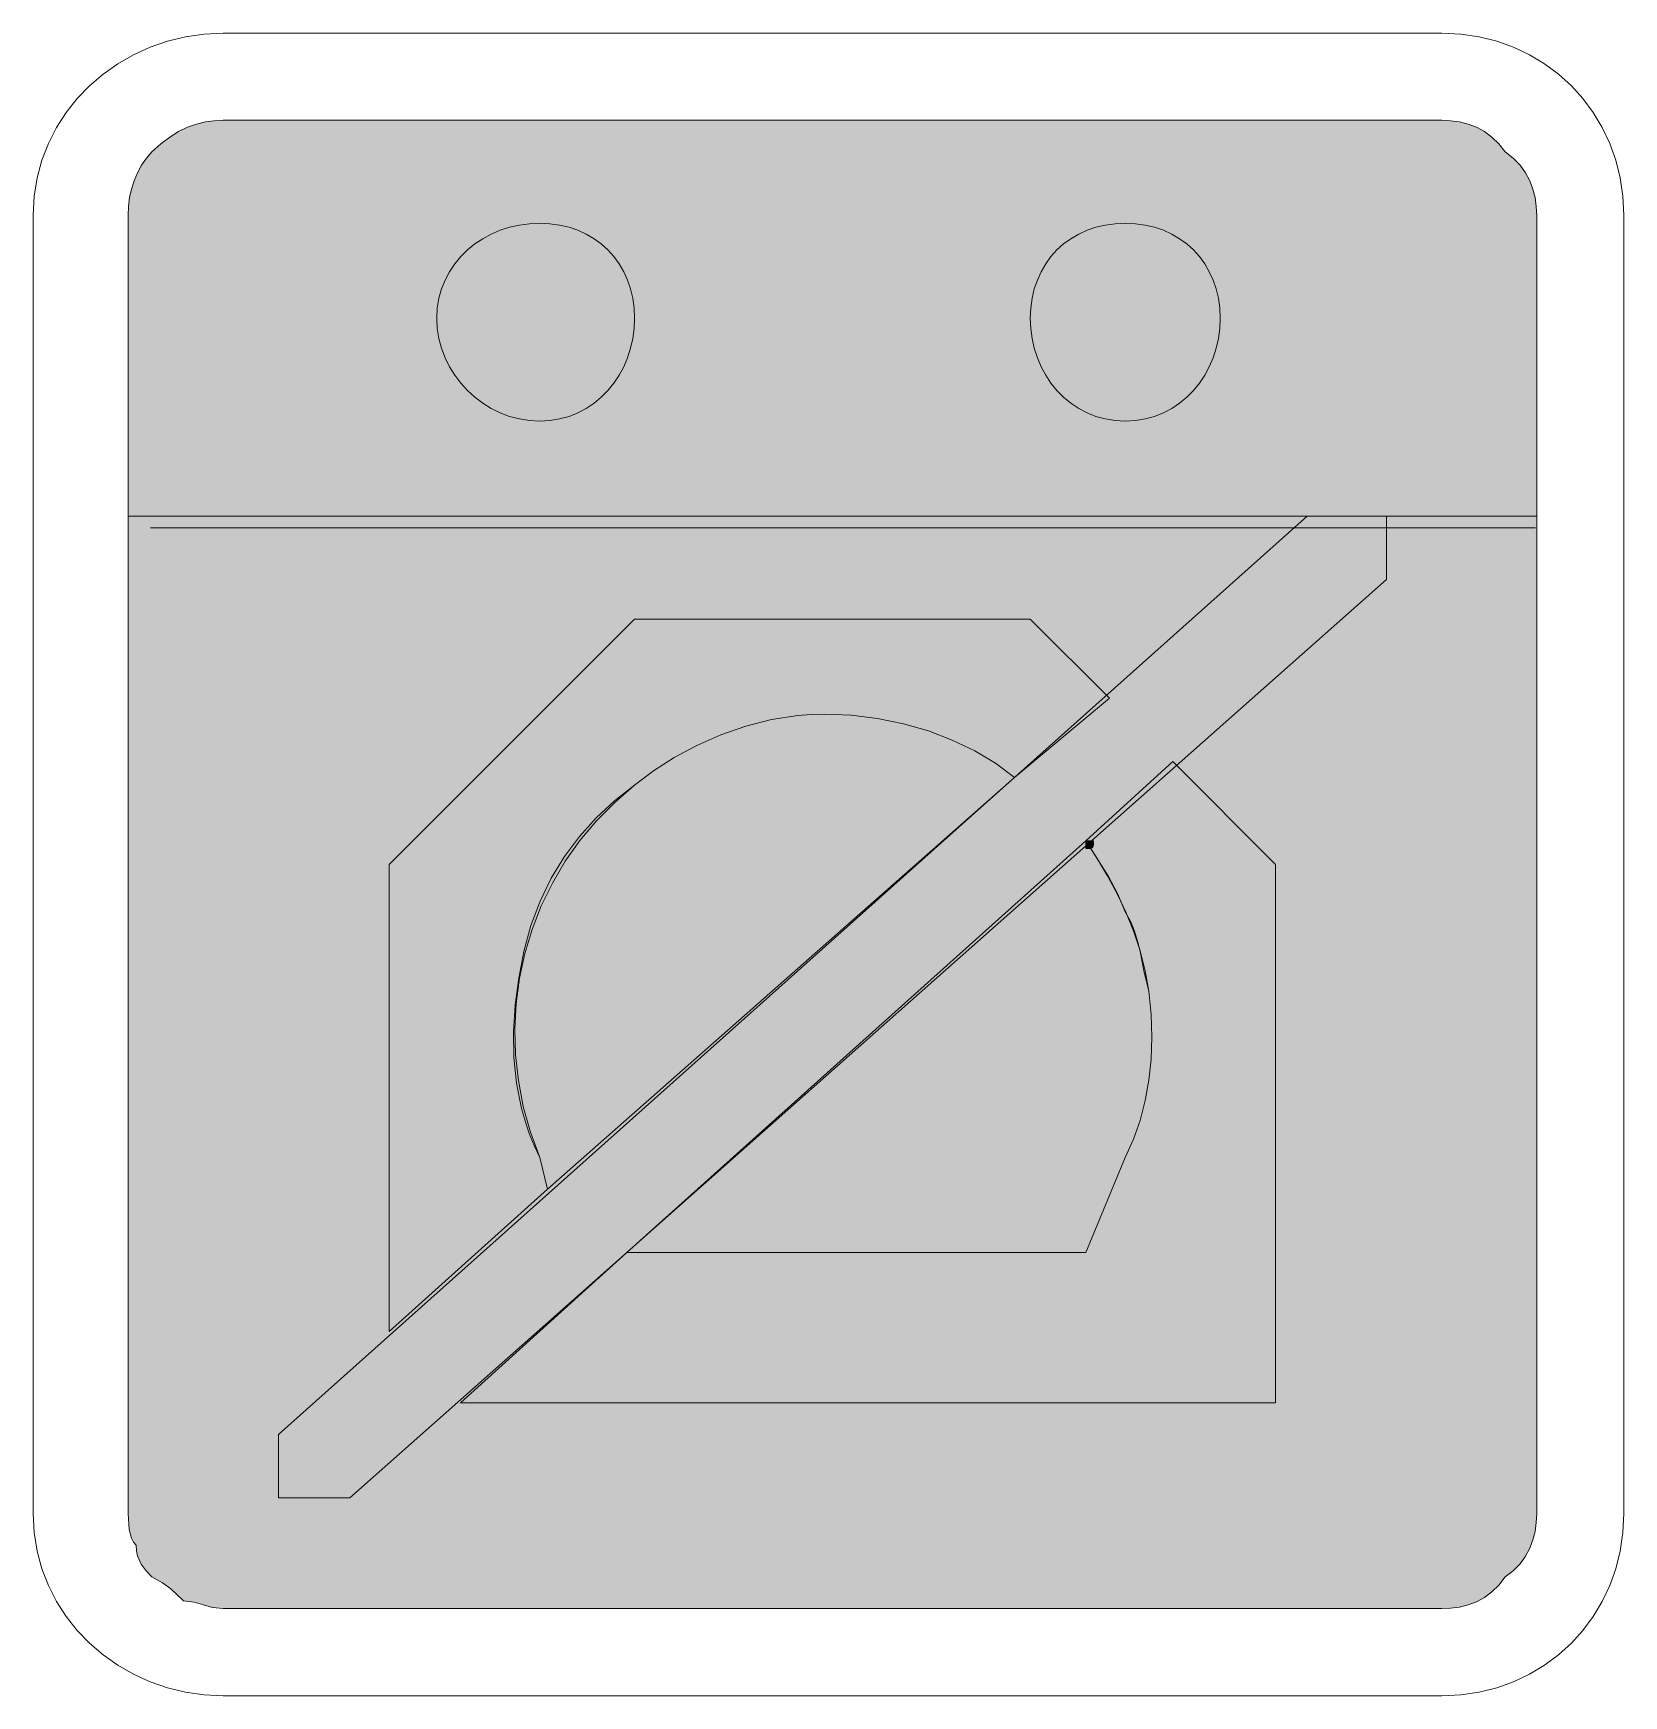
# Model space of a CAD drawing. Header units: metres. Extents: x 163 to 404, y 9 to 261.
import ezdxf

# ---------------------------------------------------------------- set-up
doc = ezdxf.new("R2010")
doc.units = ezdxf.units.M
for name, color, linetype, true_color in [('FILL_BLACK_000000', 7, 'Continuous', 0x000000), ('FILL_BLUE_0000FF', 7, 'Continuous', 0x0000ff), ('FILL_RED_FF0000', 7, 'Continuous', 0xff0000), ('FILL_WHITE_FFFFFF', 7, 'Continuous', 0xffffff), ('FILL_YELLOW_FFFF00', 7, 'Continuous', 0xffff00), ('STROKE_BLACK_000000', 7, 'Continuous', 0x000000), ('STROKE_BLUE_0000FF', 7, 'Continuous', 0x0000ff)]:
    doc.layers.add(name, color=color, linetype=linetype, true_color=true_color)

msp = doc.modelspace()

# ---------------------------------------------------------------- hatches: boundary and pattern name
at = {"layer": 'FILL_BLACK_000000', "true_color": 0x000000}
h = msp.add_hatch(color=7, dxfattribs=at)
h.dxf.hatch_style = 1
h.paths.add_polyline_path([(177.21, 233.52), (177.27, 234.87), (177.43, 236.2), (177.72, 237.51), (178.11, 238.77), (178.62, 239.98), (179.23, 241.11), (179.97, 242.17), (180.81, 243.12), (182.16, 244.36), (183.51, 245.39), (184.86, 246.22), (186.21, 246.87), (187.56, 247.35), (188.91, 247.68), (190.26, 247.86), (191.61, 247.92), (376.41, 247.92), (377.76, 247.86), (379.09, 247.68), (380.4, 247.35), (381.66, 246.87), (382.87, 246.22), (384, 245.39), (385.06, 244.36), (386.01, 243.12), (387.25, 242.17), (388.28, 241.11), (389.11, 239.98), (389.76, 238.77), (390.24, 237.51), (390.57, 236.2), (390.75, 234.87), (390.81, 233.52), (390.81, 187.92), (177.21, 187.92), (177.21, 233.52)])
at = {"layer": 'FILL_BLUE_0000FF', "true_color": 0x0000ff}
h = msp.add_hatch(color=7, dxfattribs=at)
h.dxf.hatch_style = 1
h.paths.add_polyline_path([(390.81, 187.92), (390.81, 36.72), (390.75, 35.37), (390.57, 34.04), (390.24, 32.73), (389.76, 31.47), (389.11, 30.26), (388.28, 29.13), (387.25, 28.07), (386.01, 27.12), (385.06, 25.88), (384, 24.85), (382.87, 24.02), (381.66, 23.37), (380.4, 22.89), (379.09, 22.56), (377.76, 22.38), (376.41, 22.32), (191.61, 22.32), (190, 22.51), (188.61, 22.92), (187.22, 23.33), (185.61, 23.52), (183.66, 25.32), (182.4, 26.22), (180.81, 27.12), (179.93, 28.04), (179.16, 29.07), (178.62, 30.33), (178.46, 31.07), (178.41, 31.92), (178.01, 32.42), (177.72, 33.01), (177.36, 34.32), (177.21, 36.72), (177.21, 187.92), (390.81, 187.92)])
h = msp.add_hatch(color=7, dxfattribs=at)
h.dxf.hatch_style = 1
h.paths.add_polyline_path([(238.2, 94.57), (237.13, 98.46), (236.38, 102.37), (235.95, 106.28), (235.84, 110.18), (236.05, 114.05), (236.55, 117.87), (237.36, 121.62), (238.46, 125.29), (239.86, 128.85), (241.53, 132.3), (243.49, 135.61), (245.72, 138.76), (248.22, 141.74), (250.99, 144.54), (254.01, 147.12), (256.87, 149.31), (260.03, 151.34), (263.44, 153.17), (267.06, 154.77), (270.85, 156.08), (274.77, 157.08), (278.77, 157.7), (280.79, 157.86), (282.81, 157.92), (286.85, 157.75), (290.85, 157.26), (294.77, 156.46), (298.56, 155.37), (302.18, 153.99), (305.59, 152.35), (308.75, 150.46), (311.61, 148.32), (240.81, 85.92), (239.61, 90.72), (238.2, 94.57)])
h = msp.add_hatch(color=7, dxfattribs=at)
h.dxf.hatch_style = 1
h.paths.add_polyline_path([(325.86, 133.32), (327.3, 130.62), (328.41, 127.92), (329.2, 126.52), (329.82, 125.03), (330.29, 123.49), (330.66, 121.92), (331.28, 118.81), (332.01, 115.92), (332.35, 112.38), (332.46, 108.94), (332.35, 105.63), (332.01, 102.42), (331.45, 99.33), (330.66, 96.34), (329.65, 93.48), (328.41, 90.72), (322.41, 76.32), (252.81, 76.32), (322.41, 138.72), (325.86, 133.32)])
at = {"layer": 'FILL_RED_FF0000', "true_color": 0xff0000}
h = msp.add_hatch(color=7, dxfattribs=at)
h.dxf.hatch_style = 1
h.paths.add_polyline_path([(356.01, 187.92), (368.01, 187.92), (368.01, 178.32), (210.81, 39.12), (200.01, 39.12), (200.01, 48.72), (356.01, 187.92)])
at = {"layer": 'FILL_WHITE_FFFFFF', "true_color": 0xffffff}
h = msp.add_hatch(color=7, dxfattribs=at)
h.dxf.hatch_style = 1
h.paths.add_polyline_path([(216.81, 64.32), (216.81, 135.12), (254.01, 172.32), (314.01, 172.32), (326.01, 160.32), (311.61, 148.32), (308.75, 150.46), (305.59, 152.35), (302.18, 153.99), (298.56, 155.37), (294.77, 156.46), (290.85, 157.26), (286.85, 157.75), (282.81, 157.92), (280.79, 157.86), (278.77, 157.7), (274.77, 157.08), (270.85, 156.08), (267.06, 154.77), (263.44, 153.17), (260.03, 151.34), (256.87, 149.31), (254.01, 147.12), (250.97, 144.76), (248.18, 142.17), (245.64, 139.36), (243.36, 136.32), (241.37, 133.06), (239.67, 129.57), (238.28, 125.86), (237.21, 121.92), (236.43, 117.87), (235.9, 113.84), (235.65, 109.83), (235.71, 105.87), (236.11, 101.96), (236.87, 98.13), (237.4, 96.24), (238.03, 94.37), (238.77, 92.53), (239.61, 90.72), (240.81, 85.92), (216.81, 64.32)])
h = msp.add_hatch(color=7, dxfattribs=at)
h.dxf.hatch_style = 1
h.paths.add_polyline_path([(252.81, 76.32), (322.41, 76.32), (328.41, 90.72), (329.65, 93.48), (330.66, 96.34), (331.45, 99.33), (332.01, 102.42), (332.35, 105.63), (332.46, 108.94), (332.35, 112.38), (332.01, 115.92), (331.45, 119.02), (330.68, 122.01), (329.71, 124.93), (328.56, 127.77), (327.24, 130.56), (325.77, 133.3), (324.15, 136.02), (322.41, 138.72), (335.61, 150.72), (351.21, 135.12), (351.21, 53.52), (227.61, 53.52), (252.81, 76.32)])
h = msp.add_hatch(color=7, dxfattribs=at)
h.dxf.hatch_style = 1
h.paths.add_polyline_path([(323.59, 138.03), (323.46, 137.67), (323.1, 137.54), (322.41, 137.52), (322.41, 138.72), (323.61, 138.72), (323.59, 138.03)])
at = {"layer": 'FILL_YELLOW_FFFF00', "true_color": 0xffff00}
h = msp.add_hatch(color=7, dxfattribs=at)
h.dxf.hatch_style = 1
h.paths.add_polyline_path([(253.94, 216.36), (253.74, 214.84), (253.4, 213.36), (252.94, 211.94), (252.36, 210.58), (251.67, 209.29), (250.87, 208.09), (249.96, 206.97), (248.96, 205.95), (247.86, 205.04), (246.67, 204.25), (245.4, 203.58), (244.06, 203.04), (242.64, 202.65), (241.16, 202.4), (239.61, 202.32), (238.05, 202.4), (236.53, 202.65), (235.05, 203.04), (233.63, 203.58), (232.27, 204.25), (230.98, 205.04), (229.78, 205.95), (228.66, 206.97), (227.64, 208.09), (226.73, 209.29), (225.94, 210.58), (225.27, 211.94), (224.73, 213.36), (224.34, 214.84), (224.09, 216.36), (224.01, 217.92), (224.09, 219.47), (224.34, 220.95), (224.73, 222.37), (225.27, 223.71), (225.94, 224.98), (226.73, 226.17), (227.64, 227.27), (228.66, 228.27), (229.78, 229.18), (230.98, 229.98), (232.27, 230.67), (233.63, 231.25), (235.05, 231.71), (236.53, 232.05), (238.05, 232.25), (239.61, 232.32), (241.16, 232.25), (242.64, 232.05), (244.06, 231.71), (245.4, 231.25), (246.67, 230.67), (247.86, 229.98), (248.96, 229.18), (249.96, 228.27), (250.87, 227.27), (251.67, 226.17), (252.36, 224.98), (252.94, 223.71), (253.4, 222.37), (253.74, 220.95), (253.94, 219.47), (254.01, 217.92), (253.94, 216.36)])
h = msp.add_hatch(color=7, dxfattribs=at)
h.dxf.hatch_style = 1
h.paths.add_polyline_path([(342.74, 216.36), (342.54, 214.84), (342.2, 213.36), (341.74, 211.94), (341.16, 210.58), (340.47, 209.29), (339.67, 208.09), (338.76, 206.97), (337.76, 205.95), (336.66, 205.04), (335.47, 204.25), (334.2, 203.58), (332.86, 203.04), (331.44, 202.65), (329.96, 202.4), (328.41, 202.32), (326.86, 202.4), (325.38, 202.65), (323.96, 203.04), (322.62, 203.58), (321.35, 204.25), (320.16, 205.04), (319.06, 205.95), (318.06, 206.97), (317.15, 208.09), (316.35, 209.29), (315.66, 210.58), (315.08, 211.94), (314.62, 213.36), (314.28, 214.84), (314.08, 216.36), (314.01, 217.92), (314.08, 219.47), (314.28, 220.95), (314.62, 222.37), (315.08, 223.71), (315.66, 224.98), (316.35, 226.17), (317.15, 227.27), (318.06, 228.27), (319.06, 229.18), (320.16, 229.98), (321.35, 230.67), (322.62, 231.25), (323.96, 231.71), (325.38, 232.05), (326.86, 232.25), (328.41, 232.32), (329.96, 232.25), (331.44, 232.05), (332.86, 231.71), (334.2, 231.25), (335.47, 230.67), (336.66, 229.98), (337.76, 229.18), (338.76, 228.27), (339.67, 227.27), (340.47, 226.17), (341.16, 224.98), (341.74, 223.71), (342.2, 222.37), (342.54, 220.95), (342.74, 219.47), (342.81, 217.92), (342.74, 216.36)])

# ---------------------------------------------------------------- linework, layer by layer
at = {"layer": 'FILL_BLACK_000000', "lineweight": 0, "true_color": 0x000000}
msp.add_lwpolyline([(177.21, 233.52), (177.27, 234.87), (177.43, 236.2), (177.72, 237.51), (178.11, 238.77), (178.62, 239.98), (179.23, 241.11), (179.97, 242.17), (180.81, 243.12), (182.16, 244.36), (183.51, 245.39), (184.86, 246.22), (186.21, 246.87), (187.56, 247.35), (188.91, 247.68), (190.26, 247.86), (191.61, 247.92), (376.41, 247.92), (377.76, 247.86), (379.09, 247.68), (380.4, 247.35), (381.66, 246.87), (382.87, 246.22), (384, 245.39), (385.06, 244.36), (386.01, 243.12), (387.25, 242.17), (388.28, 241.11), (389.11, 239.98), (389.76, 238.77), (390.24, 237.51), (390.57, 236.2), (390.75, 234.87), (390.81, 233.52), (390.81, 187.92), (177.21, 187.92)], close=True, dxfattribs=at)
at = {"layer": 'FILL_BLUE_0000FF', "lineweight": 0, "true_color": 0x0000ff}
for points in [[(390.81, 187.92), (390.81, 36.72), (390.75, 35.37), (390.57, 34.04), (390.24, 32.73), (389.76, 31.47), (389.11, 30.26), (388.28, 29.13), (387.25, 28.07), (386.01, 27.12), (385.06, 25.88), (384, 24.85), (382.87, 24.02), (381.66, 23.37), (380.4, 22.89), (379.09, 22.56), (377.76, 22.38), (376.41, 22.32), (191.61, 22.32), (190, 22.51), (188.61, 22.92), (187.22, 23.33), (185.61, 23.52), (183.66, 25.32), (182.4, 26.22), (180.81, 27.12), (179.93, 28.04), (179.16, 29.07), (178.62, 30.33), (178.46, 31.07), (178.41, 31.92), (178.01, 32.42), (177.72, 33.01), (177.36, 34.32), (177.21, 36.72), (177.21, 187.92)], [(238.2, 94.57), (237.13, 98.46), (236.38, 102.37), (235.95, 106.28), (235.84, 110.18), (236.05, 114.05), (236.55, 117.87), (237.36, 121.62), (238.46, 125.29), (239.86, 128.85), (241.53, 132.3), (243.49, 135.61), (245.72, 138.76), (248.22, 141.74), (250.99, 144.54), (254.01, 147.12), (256.87, 149.31), (260.03, 151.34), (263.44, 153.17), (267.06, 154.77), (270.85, 156.08), (274.77, 157.08), (278.77, 157.7), (280.79, 157.86), (282.81, 157.92), (286.85, 157.75), (290.85, 157.26), (294.77, 156.46), (298.56, 155.37), (302.18, 153.99), (305.59, 152.35), (308.75, 150.46), (311.61, 148.32), (240.81, 85.92), (239.61, 90.72)], [(325.86, 133.32), (327.3, 130.62), (328.41, 127.92), (329.2, 126.52), (329.82, 125.03), (330.29, 123.49), (330.66, 121.92), (331.28, 118.81), (332.01, 115.92), (332.35, 112.38), (332.46, 108.94), (332.35, 105.63), (332.01, 102.42), (331.45, 99.33), (330.66, 96.34), (329.65, 93.48), (328.41, 90.72), (322.41, 76.32), (252.81, 76.32), (322.41, 138.72)]]:
    msp.add_lwpolyline(points, close=True, dxfattribs=at)
at = {"layer": 'FILL_RED_FF0000', "lineweight": 0, "true_color": 0xff0000}
msp.add_lwpolyline([(356.01, 187.92), (368.01, 187.92), (368.01, 178.32), (210.81, 39.12), (200.01, 39.12), (200.01, 48.72)], close=True, dxfattribs=at)
at = {"layer": 'FILL_WHITE_FFFFFF', "lineweight": 0, "true_color": 0x0000ff}
for points in [[(216.81, 64.32), (216.81, 135.12), (254.01, 172.32), (314.01, 172.32), (326.01, 160.32), (311.61, 148.32), (308.75, 150.46), (305.59, 152.35), (302.18, 153.99), (298.56, 155.37), (294.77, 156.46), (290.85, 157.26), (286.85, 157.75), (282.81, 157.92), (280.79, 157.86), (278.77, 157.7), (274.77, 157.08), (270.85, 156.08), (267.06, 154.77), (263.44, 153.17), (260.03, 151.34), (256.87, 149.31), (254.01, 147.12), (250.97, 144.76), (248.18, 142.17), (245.64, 139.36), (243.36, 136.32), (241.37, 133.06), (239.67, 129.57), (238.28, 125.86), (237.21, 121.92), (236.43, 117.87), (235.9, 113.84), (235.65, 109.83), (235.71, 105.87), (236.11, 101.96), (236.87, 98.13), (237.4, 96.24), (238.03, 94.37), (238.77, 92.53), (239.61, 90.72), (240.81, 85.92)], [(252.81, 76.32), (322.41, 76.32), (328.41, 90.72), (329.65, 93.48), (330.66, 96.34), (331.45, 99.33), (332.01, 102.42), (332.35, 105.63), (332.46, 108.94), (332.35, 112.38), (332.01, 115.92), (331.45, 119.02), (330.68, 122.01), (329.71, 124.93), (328.56, 127.77), (327.24, 130.56), (325.77, 133.3), (324.15, 136.02), (322.41, 138.72), (335.61, 150.72), (351.21, 135.12), (351.21, 53.52), (227.61, 53.52)]]:
    msp.add_lwpolyline(points, close=True, dxfattribs=at)
at = {"layer": 'FILL_WHITE_FFFFFF', "lineweight": 0, "true_color": 0xffffff}
msp.add_lwpolyline([(323.59, 138.03), (323.46, 137.67), (323.1, 137.54), (322.41, 137.52), (322.41, 138.72), (323.61, 138.72)], close=True, dxfattribs=at)
at = {"layer": 'FILL_YELLOW_FFFF00', "lineweight": 0, "true_color": 0xffff00}
for points in [[(253.94, 216.36), (253.74, 214.84), (253.4, 213.36), (252.94, 211.94), (252.36, 210.58), (251.67, 209.29), (250.87, 208.09), (249.96, 206.97), (248.96, 205.95), (247.86, 205.04), (246.67, 204.25), (245.4, 203.58), (244.06, 203.04), (242.64, 202.65), (241.16, 202.4), (239.61, 202.32), (238.05, 202.4), (236.53, 202.65), (235.05, 203.04), (233.63, 203.58), (232.27, 204.25), (230.98, 205.04), (229.78, 205.95), (228.66, 206.97), (227.64, 208.09), (226.73, 209.29), (225.94, 210.58), (225.27, 211.94), (224.73, 213.36), (224.34, 214.84), (224.09, 216.36), (224.01, 217.92), (224.09, 219.47), (224.34, 220.95), (224.73, 222.37), (225.27, 223.71), (225.94, 224.98), (226.73, 226.17), (227.64, 227.27), (228.66, 228.27), (229.78, 229.18), (230.98, 229.98), (232.27, 230.67), (233.63, 231.25), (235.05, 231.71), (236.53, 232.05), (238.05, 232.25), (239.61, 232.32), (241.16, 232.25), (242.64, 232.05), (244.06, 231.71), (245.4, 231.25), (246.67, 230.67), (247.86, 229.98), (248.96, 229.18), (249.96, 228.27), (250.87, 227.27), (251.67, 226.17), (252.36, 224.98), (252.94, 223.71), (253.4, 222.37), (253.74, 220.95), (253.94, 219.47), (254.01, 217.92)], [(342.74, 216.36), (342.54, 214.84), (342.2, 213.36), (341.74, 211.94), (341.16, 210.58), (340.47, 209.29), (339.67, 208.09), (338.76, 206.97), (337.76, 205.95), (336.66, 205.04), (335.47, 204.25), (334.2, 203.58), (332.86, 203.04), (331.44, 202.65), (329.96, 202.4), (328.41, 202.32), (326.86, 202.4), (325.38, 202.65), (323.96, 203.04), (322.62, 203.58), (321.35, 204.25), (320.16, 205.04), (319.06, 205.95), (318.06, 206.97), (317.15, 208.09), (316.35, 209.29), (315.66, 210.58), (315.08, 211.94), (314.62, 213.36), (314.28, 214.84), (314.08, 216.36), (314.01, 217.92), (314.08, 219.47), (314.28, 220.95), (314.62, 222.37), (315.08, 223.71), (315.66, 224.98), (316.35, 226.17), (317.15, 227.27), (318.06, 228.27), (319.06, 229.18), (320.16, 229.98), (321.35, 230.67), (322.62, 231.25), (323.96, 231.71), (325.38, 232.05), (326.86, 232.25), (328.41, 232.32), (329.96, 232.25), (331.44, 232.05), (332.86, 231.71), (334.2, 231.25), (335.47, 230.67), (336.66, 229.98), (337.76, 229.18), (338.76, 228.27), (339.67, 227.27), (340.47, 226.17), (341.16, 224.98), (341.74, 223.71), (342.2, 222.37), (342.54, 220.95), (342.74, 219.47), (342.81, 217.92)]]:
    msp.add_lwpolyline(points, close=True, dxfattribs=at)
at = {"layer": 'STROKE_BLACK_000000', "lineweight": 0, "true_color": 0x000000}
msp.add_lwpolyline([(404.01, 36.72), (404.01, 233.52), (403.87, 236.4), (403.46, 239.18), (402.8, 241.86), (401.89, 244.41), (400.75, 246.83), (399.39, 249.11), (397.82, 251.22), (396.06, 253.17), (394.11, 254.93), (392, 256.5), (389.72, 257.86), (387.3, 259), (384.75, 259.91), (382.07, 260.57), (379.29, 260.98), (376.41, 261.12), (191.61, 261.12), (188.72, 260.98), (185.89, 260.57), (183.16, 259.91), (180.53, 259), (178.02, 257.86), (175.64, 256.5), (173.42, 254.93), (171.36, 253.17), (169.49, 251.22), (167.81, 249.11), (166.35, 246.83), (165.12, 244.41), (164.13, 241.86), (163.41, 239.18), (162.96, 236.4), (162.81, 233.52), (162.81, 36.72), (162.96, 33.84), (163.41, 31.06), (164.13, 28.38), (165.12, 25.83), (166.35, 23.41), (167.81, 21.13), (169.49, 19.02), (171.36, 17.07), (173.42, 15.31), (175.64, 13.74), (178.02, 12.38), (180.53, 11.24), (183.16, 10.33), (185.89, 9.67), (188.72, 9.26), (191.61, 9.12), (376.41, 9.12), (379.29, 9.26), (382.07, 9.67), (384.75, 10.33), (387.3, 11.24), (389.72, 12.38), (392, 13.74), (394.11, 15.31), (396.06, 17.07), (397.82, 19.02), (399.39, 21.13), (400.75, 23.41), (401.89, 25.83), (402.8, 28.38), (403.46, 31.06), (403.87, 33.84), (404.01, 36.72), (404.01, 233.52), (404.01, 36.72)], dxfattribs=at)
at = {"layer": 'STROKE_BLUE_0000FF', "lineweight": 0, "true_color": 0x0000ff}
msp.add_lwpolyline([(390.61, 186.16), (180.61, 186.16)], dxfattribs=at)

doc.saveas('drawing.dxf')
